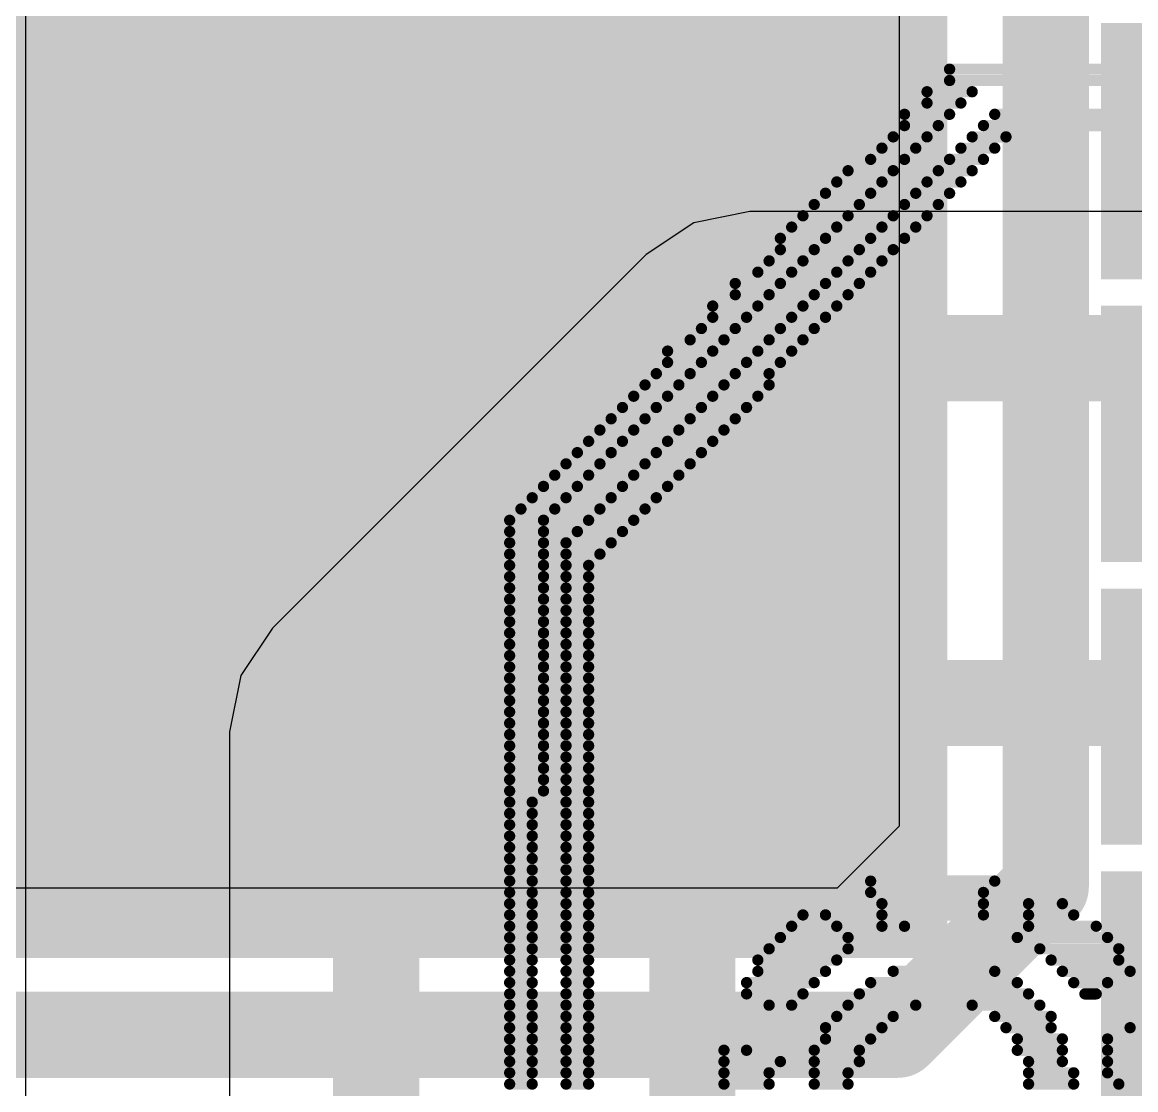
# Model space of a CAD drawing. Header units: inches. Extents: x -8 to 384, y -12 to 64.
# Drawn here: x 10.423 to 12.392, y 4.142 to 6.03 of the extents above; entities that cross this region are included whole.
import ezdxf

# ---------------------------------------------------------------- set-up
doc = ezdxf.new("R2010")
doc.units = ezdxf.units.IN
for name, color, linetype in [('Board_outline', 216, 'Continuous'), ('Bottom Layer', 5, 'Continuous'), ('Bottom Overlay', 54, 'Continuous'), ('Top Layer', 1, 'Continuous'), ('Top Paste', 8, 'Continuous'), ('Top Solder', 216, 'Continuous')]:
    doc.layers.add(name, color=color, linetype=linetype)

# ---------------------------------------------------------------- blocks, each defined once
blk = doc.blocks.new('QFN64_45')
at = {"layer": 'Top Layer'}
blk.add_hatch(color=1, dxfattribs=at).paths.add_polyline_path([(3.575, -3.575), (-3.575, -3.575), (-3.575, 3.575), (3.575, 3.575)])
at = {"layer": 'Top Paste'}
blk.add_hatch(color=8, dxfattribs=at).paths.add_polyline_path([(3.575, -3.575), (-3.575, -3.575), (-3.575, 3.575), (3.575, 3.575)])
at = {"layer": 'Top Solder'}
for points in [[(3.6766, -3.6766), (-3.6766, -3.6766), (-3.6766, 3.6766), (3.6766, 3.6766)], [(3.9484, -2.0234), (4.8516, -2.0234), (4.8516, -2.4766), (3.9484, -2.4766)], [(3.9484, -2.5234), (4.8516, -2.5234), (4.8516, -2.9766), (3.9484, -2.9766)], [(3.9484, -3.0234), (4.8516, -3.0234), (4.8516, -3.4766), (3.9484, -3.4766)], [(3.9484, -3.5234), (4.8516, -3.5234), (4.8516, -3.9766), (3.9484, -3.9766)]]:
    blk.add_hatch(color=216, dxfattribs=at).paths.add_polyline_path(points)

msp = doc.modelspace()

# ---------------------------------------------------------------- linework, layer by layer
at = {"layer": 'Board_outline', "const_width": 0.254}
msp.add_lwpolyline([(37.5368, 13.3604, 1), (-7.4632, 13.3604, 1)], format="xyb", close=True, dxfattribs=at)
at = {"layer": 'Bottom Layer'}
for p, q in [((10.4299, 4.0215), (10.4299, 11.7015)), ((11.7096, 5.6948), (11.6105, 5.6751)), ((13.6111, 5.6948), (11.7096, 5.6948)), ((11.6105, 5.6751), (11.5265, 5.619)), ((11.5265, 5.619), (10.8659, 4.9583)), ((10.8659, 4.9583), (10.8097, 4.8743)), ((10.8097, 4.8743), (10.79, 4.7752)), ((10.79, 4.7752), (10.79, 1.0217))]:
    msp.add_line(p, q, dxfattribs=at)
at = {"layer": 'Bottom Layer', "const_width": 0.1524}
for points in [[(11.049, 4.7752), (11.7096, 5.4358)], [(11.7096, 5.4358), (14.021, 5.4358)], [(11.6078, 4.5974), (11.8364, 4.826)], [(11.8364, 4.826), (13.5382, 4.826)], [(11.049, 0.9144), (11.049, 4.7752)], [(11.6078, 0.9144), (11.6078, 4.5974)]]:
    msp.add_lwpolyline(points, dxfattribs=at)
at = {"layer": 'Bottom Layer', "const_width": 0.0762}
for points in [[(11.6715, 5.4358, 1), (11.7477, 5.4358, 1)], [(11.6715, 5.4358, 1), (11.7477, 5.4358, 1)], [(11.7983, 4.826, 1), (11.8745, 4.826, 1)], [(11.7983, 4.826, 1), (11.8745, 4.826, 1)], [(11.0109, 4.7752, 1), (11.0871, 4.7752, 1)], [(11.0109, 4.7752, 1), (11.0871, 4.7752, 1)], [(11.5697, 4.5974, 1), (11.6459, 4.5974, 1)], [(11.5697, 4.5974, 1), (11.6459, 4.5974, 1)]]:
    msp.add_lwpolyline(points, format="xyb", close=True, dxfattribs=at)
at = {"layer": 'Bottom Overlay', "const_width": 0.0199}
for points in [[(12.0626, 5.9467), (12.9998, 5.9467)], [(12.0626, 5.9267), (13.0198, 5.9267)], [(12.0227, 5.9068), (12.1025, 5.9068)], [(12.0227, 5.8869), (12.0826, 5.8869)], [(11.9829, 5.8669), (12.0626, 5.8669)], [(12.1424, 5.8669), (12.94, 5.8669)], [(11.9829, 5.847), (12.0427, 5.847)], [(12.1224, 5.847), (12.9599, 5.847)], [(11.9629, 5.827), (12.0227, 5.827)], [(12.1025, 5.827), (12.1623, 5.827)], [(11.943, 5.8071), (12.0028, 5.8071)], [(12.0826, 5.8071), (12.1424, 5.8071)], [(11.923, 5.7872), (11.9829, 5.7872)], [(12.0626, 5.7872), (12.1224, 5.7872)], [(11.8832, 5.7672), (11.9629, 5.7672)], [(12.0427, 5.7672), (12.1025, 5.7672)], [(11.8632, 5.7473), (11.943, 5.7473)], [(12.0227, 5.7473), (12.0826, 5.7473)], [(11.8433, 5.7273), (11.923, 5.7273)], [(12.0028, 5.7273), (12.0626, 5.7273)], [(11.8233, 5.7074), (11.9031, 5.7074)], [(11.9829, 5.7074), (12.0427, 5.7074)], [(11.8034, 5.6875), (11.8832, 5.6875)], [(11.9629, 5.6875), (12.0227, 5.6875)], [(11.7835, 5.6675), (11.8632, 5.6675)], [(11.943, 5.6675), (12.0028, 5.6675)], [(11.7635, 5.6476), (11.8433, 5.6476)], [(11.923, 5.6476), (11.9829, 5.6476)], [(11.7635, 5.6276), (11.8233, 5.6276)], [(11.9031, 5.6276), (11.9629, 5.6276)], [(11.7436, 5.6077), (11.8034, 5.6077)], [(11.8832, 5.6077), (11.943, 5.6077)], [(11.7236, 5.5878), (11.7835, 5.5878)], [(11.8632, 5.5878), (11.923, 5.5878)], [(11.6838, 5.5678), (11.7635, 5.5678)], [(11.8433, 5.5678), (11.9031, 5.5678)], [(11.6838, 5.5479), (11.7436, 5.5479)], [(11.8233, 5.5479), (11.8832, 5.5479)], [(11.6439, 5.5279), (11.7236, 5.5279)], [(11.8034, 5.5279), (11.8632, 5.5279)], [(11.6439, 5.508), (11.7037, 5.508)], [(11.7835, 5.508), (11.8433, 5.508)], [(11.6239, 5.4881), (11.6838, 5.4881)], [(11.7635, 5.4881), (11.8233, 5.4881)], [(11.604, 5.4681), (11.6638, 5.4681)], [(11.7436, 5.4681), (11.8034, 5.4681)], [(11.5641, 5.4482), (11.6439, 5.4482)], [(11.7236, 5.4482), (11.7835, 5.4482)], [(11.5641, 5.4282), (11.6239, 5.4282)], [(11.7037, 5.4282), (11.7635, 5.4282)], [(11.5442, 5.4083), (11.604, 5.4083)], [(11.6838, 5.4083), (11.7436, 5.4083)], [(11.5242, 5.3884), (11.5841, 5.3884)], [(11.6638, 5.3884), (11.7436, 5.3884)], [(11.5043, 5.3684), (11.5641, 5.3684)], [(11.6439, 5.3684), (11.7236, 5.3684)], [(11.4844, 5.3485), (11.5442, 5.3485)], [(11.6239, 5.3485), (11.7037, 5.3485)], [(11.4644, 5.3285), (11.5242, 5.3285)], [(11.604, 5.3285), (11.6838, 5.3285)], [(11.4445, 5.3086), (11.5043, 5.3086)], [(11.5841, 5.3086), (11.6638, 5.3086)], [(11.4245, 5.2887), (11.4844, 5.2887)], [(11.5641, 5.2887), (11.6439, 5.2887)], [(11.4046, 5.2687), (11.4644, 5.2687)], [(11.5442, 5.2687), (11.6239, 5.2687)], [(11.3847, 5.2488), (11.4445, 5.2488)], [(11.5242, 5.2488), (11.604, 5.2488)], [(11.3647, 5.2288), (11.4245, 5.2288)], [(11.5043, 5.2288), (11.5841, 5.2288)], [(11.3448, 5.2089), (11.4046, 5.2089)], [(11.4844, 5.2089), (11.5641, 5.2089)], [(11.3248, 5.1889), (11.3847, 5.1889)], [(11.4644, 5.1889), (11.5442, 5.1889)], [(11.3049, 5.169), (11.3647, 5.169)], [(11.4445, 5.169), (11.5242, 5.169)], [(11.285, 5.1491), (11.3448, 5.1491)], [(11.4245, 5.1491), (11.5043, 5.1491)], [(11.285, 5.1291), (11.3448, 5.1291)], [(11.4046, 5.1291), (11.4844, 5.1291)], [(11.285, 5.1092), (11.3448, 5.1092)], [(11.3847, 5.1092), (11.4644, 5.1092)], [(11.285, 5.0892), (11.3448, 5.0892)], [(11.3847, 5.0892), (11.4445, 5.0892)], [(11.285, 5.0693), (11.3448, 5.0693)], [(11.3847, 5.0693), (11.4245, 5.0693)], [(11.285, 5.0494), (11.3448, 5.0494)], [(11.3847, 5.0494), (11.4245, 5.0494)], [(11.285, 5.0294), (11.3448, 5.0294)], [(11.3847, 5.0294), (11.4245, 5.0294)], [(11.285, 5.0095), (11.3448, 5.0095)], [(11.3847, 5.0095), (11.4245, 5.0095)], [(11.285, 4.9895), (11.3448, 4.9895)], [(11.3847, 4.9895), (11.4245, 4.9895)], [(11.285, 4.9696), (11.3448, 4.9696)], [(11.3847, 4.9696), (11.4245, 4.9696)], [(11.285, 4.9497), (11.3448, 4.9497)], [(11.3847, 4.9497), (11.4245, 4.9497)], [(11.285, 4.9297), (11.3448, 4.9297)], [(11.3847, 4.9297), (11.4245, 4.9297)], [(11.285, 4.9098), (11.3448, 4.9098)], [(11.3847, 4.9098), (11.4245, 4.9098)], [(11.285, 4.8898), (11.3448, 4.8898)], [(11.3847, 4.8898), (11.4245, 4.8898)], [(11.285, 4.8699), (11.3448, 4.8699)], [(11.3847, 4.8699), (11.4245, 4.8699)], [(11.285, 4.85), (11.3448, 4.85)], [(11.3847, 4.85), (11.4245, 4.85)], [(11.285, 4.83), (11.3448, 4.83)], [(11.3847, 4.83), (11.4245, 4.83)], [(11.285, 4.8101), (11.3448, 4.8101)], [(11.3847, 4.8101), (11.4245, 4.8101)], [(11.285, 4.7901), (11.3448, 4.7901)], [(11.3847, 4.7901), (11.4245, 4.7901)], [(11.285, 4.7702), (11.3448, 4.7702)], [(11.3847, 4.7702), (11.4245, 4.7702)], [(11.285, 4.7503), (11.3448, 4.7503)], [(11.3847, 4.7503), (11.4245, 4.7503)], [(11.285, 4.7303), (11.3448, 4.7303)], [(11.3847, 4.7303), (11.4245, 4.7303)], [(11.285, 4.7104), (11.3448, 4.7104)], [(11.3847, 4.7104), (11.4245, 4.7104)], [(11.285, 4.6904), (11.3448, 4.6904)], [(11.3847, 4.6904), (11.4245, 4.6904)], [(11.285, 4.6705), (11.3448, 4.6705)], [(11.3847, 4.6705), (11.4245, 4.6705)], [(11.285, 4.6506), (11.3248, 4.6506)], [(11.3847, 4.6506), (11.4245, 4.6506)], [(11.285, 4.6306), (11.3248, 4.6306)], [(11.3847, 4.6306), (11.4245, 4.6306)], [(11.285, 4.6107), (11.3248, 4.6107)], [(11.3847, 4.6107), (11.4245, 4.6107)], [(11.285, 4.5907), (11.3248, 4.5907)], [(11.3847, 4.5907), (11.4245, 4.5907)], [(11.285, 4.5708), (11.3248, 4.5708)], [(11.3847, 4.5708), (11.4245, 4.5708)], [(11.285, 4.5509), (11.3248, 4.5509)], [(11.3847, 4.5509), (11.4245, 4.5509)], [(11.285, 4.5309), (11.3248, 4.5309)], [(11.3847, 4.5309), (11.4245, 4.5309)], [(11.285, 4.511), (11.3248, 4.511)], [(11.3847, 4.511), (11.4245, 4.511)], [(11.923, 4.511), (12.1424, 4.511)], [(11.285, 4.491), (11.3248, 4.491)], [(11.3847, 4.491), (11.4245, 4.491)], [(11.923, 4.491), (12.1224, 4.491)], [(11.285, 4.4711), (11.3248, 4.4711)], [(11.3847, 4.4711), (11.4245, 4.4711)], [(11.943, 4.4711), (12.1224, 4.4711)], [(12.2022, 4.4711), (12.262, 4.4711)], [(11.285, 4.4512), (11.3248, 4.4512)], [(11.3847, 4.4512), (11.4245, 4.4512)], [(11.8034, 4.4512), (11.8433, 4.4512)], [(11.943, 4.4512), (12.1224, 4.4512)], [(12.2022, 4.4512), (12.282, 4.4512)], [(11.285, 4.4312), (11.3248, 4.4312)], [(11.3847, 4.4312), (11.4245, 4.4312)], [(11.7835, 4.4312), (11.8632, 4.4312)], [(11.943, 4.4312), (11.9829, 4.4312)], [(12.2022, 4.4312), (12.3218, 4.4312)], [(11.285, 4.4113), (11.3248, 4.4113)], [(11.3847, 4.4113), (11.4245, 4.4113)], [(11.7635, 4.4113), (11.8832, 4.4113)], [(12.1823, 4.4113), (12.3418, 4.4113)], [(11.285, 4.3913), (11.3248, 4.3913)], [(11.3847, 4.3913), (11.4245, 4.3913)], [(11.7436, 4.3913), (11.8832, 4.3913)], [(12.2221, 4.3913), (12.3617, 4.3913)], [(11.285, 4.3714), (11.3248, 4.3714)], [(11.3847, 4.3714), (11.4245, 4.3714)], [(11.7236, 4.3714), (11.8632, 4.3714)], [(12.2421, 4.3714), (12.3617, 4.3714)], [(11.285, 4.3515), (11.3248, 4.3515)], [(11.3847, 4.3515), (11.4245, 4.3515)], [(11.7236, 4.3515), (11.8433, 4.3515)], [(11.9629, 4.3515), (12.1424, 4.3515)], [(12.262, 4.3515), (12.3817, 4.3515)], [(11.285, 4.3315), (11.3248, 4.3315)], [(11.3847, 4.3315), (11.4245, 4.3315)], [(11.7037, 4.3315), (11.8233, 4.3315)], [(11.923, 4.3315), (12.1823, 4.3315)], [(12.282, 4.3315), (12.3418, 4.3315)], [(11.285, 4.3116), (11.3248, 4.3116)], [(11.3847, 4.3116), (11.4245, 4.3116)], [(11.7037, 4.3116), (11.8034, 4.3116)], [(11.9031, 4.3116), (12.2022, 4.3116)], [(12.3019, 4.3116), (12.3218, 4.3116)], [(11.285, 4.2916), (11.3248, 4.2916)], [(11.3847, 4.2916), (11.4245, 4.2916)], [(11.7436, 4.2916), (11.7835, 4.2916)], [(11.8832, 4.2916), (12.0028, 4.2916)], [(12.1025, 4.2916), (12.2221, 4.2916)], [(11.285, 4.2717), (11.3248, 4.2717)], [(11.3847, 4.2717), (11.4245, 4.2717)], [(11.8632, 4.2717), (11.9629, 4.2717)], [(12.1424, 4.2717), (12.2421, 4.2717)], [(11.285, 4.2518), (11.3248, 4.2518)], [(11.3847, 4.2518), (11.4245, 4.2518)], [(11.8433, 4.2518), (11.943, 4.2518)], [(12.1623, 4.2518), (12.2421, 4.2518)], [(12.3817, 4.2518), (12.4215, 4.2518)], [(11.285, 4.2318), (11.3248, 4.2318)], [(11.3847, 4.2318), (11.4245, 4.2318)], [(11.8433, 4.2318), (11.923, 4.2318)], [(12.1823, 4.2318), (12.262, 4.2318)], [(12.3418, 4.2318), (13.6977, 4.2318)], [(11.285, 4.2119), (11.3248, 4.2119)], [(11.3847, 4.2119), (11.4245, 4.2119)], [(11.6638, 4.2119), (11.7037, 4.2119)], [(11.8233, 4.2119), (11.9031, 4.2119)], [(12.1823, 4.2119), (12.262, 4.2119)], [(12.3418, 4.2119), (13.6977, 4.2119)], [(11.285, 4.1919), (11.3248, 4.1919)], [(11.3847, 4.1919), (11.4245, 4.1919)], [(11.6638, 4.1919), (11.7635, 4.1919)], [(11.8233, 4.1919), (11.9031, 4.1919)], [(12.2022, 4.1919), (12.262, 4.1919)], [(12.3418, 4.1919), (13.6778, 4.1919)], [(11.285, 4.172), (11.3248, 4.172)], [(11.3847, 4.172), (11.4245, 4.172)], [(11.6638, 4.172), (11.7436, 4.172)], [(11.8233, 4.172), (11.8832, 4.172)], [(12.2022, 4.172), (12.282, 4.172)], [(12.3418, 4.172), (12.4415, 4.172)], [(11.285, 4.1521), (11.3248, 4.1521)], [(11.3847, 4.1521), (11.4245, 4.1521)], [(11.6638, 4.1521), (11.7436, 4.1521)], [(11.8233, 4.1521), (11.8832, 4.1521)], [(12.2022, 4.1521), (12.282, 4.1521)], [(12.3617, 4.1521), (12.4415, 4.1521)]]:
    msp.add_lwpolyline(points, dxfattribs=at)
at = {"layer": 'Bottom Overlay', "const_width": 0.00997}
for points in [[(12.0576, 5.9467, 1), (12.0676, 5.9467, 1)], [(12.0576, 5.9267, 1), (12.0676, 5.9267, 1)], [(12.0178, 5.9068, 1), (12.0277, 5.9068, 1)], [(12.0975, 5.9068, 1), (12.1075, 5.9068, 1)], [(12.0178, 5.8869, 1), (12.0277, 5.8869, 1)], [(12.0776, 5.8869, 1), (12.0876, 5.8869, 1)], [(11.9779, 5.8669, 1), (11.9879, 5.8669, 1)], [(12.0576, 5.8669, 1), (12.0676, 5.8669, 1)], [(12.1374, 5.8669, 1), (12.1474, 5.8669, 1)], [(11.9779, 5.847, 1), (11.9879, 5.847, 1)], [(12.0377, 5.847, 1), (12.0477, 5.847, 1)], [(12.1175, 5.847, 1), (12.1274, 5.847, 1)], [(11.9579, 5.827, 1), (11.9679, 5.827, 1)], [(12.0178, 5.827, 1), (12.0277, 5.827, 1)], [(12.0975, 5.827, 1), (12.1075, 5.827, 1)], [(12.1573, 5.827, 1), (12.1673, 5.827, 1)], [(11.938, 5.8071, 1), (11.948, 5.8071, 1)], [(11.9978, 5.8071, 1), (12.0078, 5.8071, 1)], [(12.0776, 5.8071, 1), (12.0876, 5.8071, 1)], [(12.1374, 5.8071, 1), (12.1474, 5.8071, 1)], [(11.9181, 5.7872, 1), (11.928, 5.7872, 1)], [(11.9779, 5.7872, 1), (11.9879, 5.7872, 1)], [(12.0576, 5.7872, 1), (12.0676, 5.7872, 1)], [(12.1175, 5.7872, 1), (12.1274, 5.7872, 1)], [(11.8782, 5.7672, 1), (11.8881, 5.7672, 1)], [(11.9579, 5.7672, 1), (11.9679, 5.7672, 1)], [(12.0377, 5.7672, 1), (12.0477, 5.7672, 1)], [(12.0975, 5.7672, 1), (12.1075, 5.7672, 1)], [(11.8582, 5.7473, 1), (11.8682, 5.7473, 1)], [(11.938, 5.7473, 1), (11.948, 5.7473, 1)], [(12.0178, 5.7473, 1), (12.0277, 5.7473, 1)], [(12.0776, 5.7473, 1), (12.0876, 5.7473, 1)], [(11.8383, 5.7273, 1), (11.8483, 5.7273, 1)], [(11.9181, 5.7273, 1), (11.928, 5.7273, 1)], [(11.9978, 5.7273, 1), (12.0078, 5.7273, 1)], [(12.0576, 5.7273, 1), (12.0676, 5.7273, 1)], [(11.8184, 5.7074, 1), (11.8283, 5.7074, 1)], [(11.8981, 5.7074, 1), (11.9081, 5.7074, 1)], [(11.9779, 5.7074, 1), (11.9879, 5.7074, 1)], [(12.0377, 5.7074, 1), (12.0477, 5.7074, 1)], [(11.7984, 5.6875, 1), (11.8084, 5.6875, 1)], [(11.8782, 5.6875, 1), (11.8881, 5.6875, 1)], [(11.9579, 5.6875, 1), (11.9679, 5.6875, 1)], [(12.0178, 5.6875, 1), (12.0277, 5.6875, 1)], [(11.7785, 5.6675, 1), (11.7884, 5.6675, 1)], [(11.8582, 5.6675, 1), (11.8682, 5.6675, 1)], [(11.938, 5.6675, 1), (11.948, 5.6675, 1)], [(11.9978, 5.6675, 1), (12.0078, 5.6675, 1)], [(11.7585, 5.6476, 1), (11.7685, 5.6476, 1)], [(11.8383, 5.6476, 1), (11.8483, 5.6476, 1)], [(11.9181, 5.6476, 1), (11.928, 5.6476, 1)], [(11.9779, 5.6476, 1), (11.9879, 5.6476, 1)], [(11.7585, 5.6276, 1), (11.7685, 5.6276, 1)], [(11.8184, 5.6276, 1), (11.8283, 5.6276, 1)], [(11.8981, 5.6276, 1), (11.9081, 5.6276, 1)], [(11.9579, 5.6276, 1), (11.9679, 5.6276, 1)], [(11.7386, 5.6077, 1), (11.7486, 5.6077, 1)], [(11.7984, 5.6077, 1), (11.8084, 5.6077, 1)], [(11.8782, 5.6077, 1), (11.8881, 5.6077, 1)], [(11.938, 5.6077, 1), (11.948, 5.6077, 1)], [(11.7187, 5.5878, 1), (11.7286, 5.5878, 1)], [(11.7785, 5.5878, 1), (11.7884, 5.5878, 1)], [(11.8582, 5.5878, 1), (11.8682, 5.5878, 1)], [(11.9181, 5.5878, 1), (11.928, 5.5878, 1)], [(11.6788, 5.5678, 1), (11.6887, 5.5678, 1)], [(11.7585, 5.5678, 1), (11.7685, 5.5678, 1)], [(11.8383, 5.5678, 1), (11.8483, 5.5678, 1)], [(11.8981, 5.5678, 1), (11.9081, 5.5678, 1)], [(11.6788, 5.5479, 1), (11.6887, 5.5479, 1)], [(11.7386, 5.5479, 1), (11.7486, 5.5479, 1)], [(11.8184, 5.5479, 1), (11.8283, 5.5479, 1)], [(11.8782, 5.5479, 1), (11.8881, 5.5479, 1)], [(11.6389, 5.5279, 1), (11.6489, 5.5279, 1)], [(11.7187, 5.5279, 1), (11.7286, 5.5279, 1)], [(11.7984, 5.5279, 1), (11.8084, 5.5279, 1)], [(11.8582, 5.5279, 1), (11.8682, 5.5279, 1)], [(11.6389, 5.508, 1), (11.6489, 5.508, 1)], [(11.6987, 5.508, 1), (11.7087, 5.508, 1)], [(11.7785, 5.508, 1), (11.7884, 5.508, 1)], [(11.8383, 5.508, 1), (11.8483, 5.508, 1)], [(11.619, 5.4881, 1), (11.6289, 5.4881, 1)], [(11.6788, 5.4881, 1), (11.6887, 5.4881, 1)], [(11.7585, 5.4881, 1), (11.7685, 5.4881, 1)], [(11.8184, 5.4881, 1), (11.8283, 5.4881, 1)], [(11.599, 5.4681, 1), (11.609, 5.4681, 1)], [(11.6588, 5.4681, 1), (11.6688, 5.4681, 1)], [(11.7386, 5.4681, 1), (11.7486, 5.4681, 1)], [(11.7984, 5.4681, 1), (11.8084, 5.4681, 1)], [(11.5591, 5.4482, 1), (11.5691, 5.4482, 1)], [(11.6389, 5.4482, 1), (11.6489, 5.4482, 1)], [(11.7187, 5.4482, 1), (11.7286, 5.4482, 1)], [(11.7785, 5.4482, 1), (11.7884, 5.4482, 1)], [(11.5591, 5.4282, 1), (11.5691, 5.4282, 1)], [(11.619, 5.4282, 1), (11.6289, 5.4282, 1)], [(11.6987, 5.4282, 1), (11.7087, 5.4282, 1)], [(11.7585, 5.4282, 1), (11.7685, 5.4282, 1)], [(11.5392, 5.4083, 1), (11.5492, 5.4083, 1)], [(11.599, 5.4083, 1), (11.609, 5.4083, 1)], [(11.6788, 5.4083, 1), (11.6887, 5.4083, 1)], [(11.7386, 5.4083, 1), (11.7486, 5.4083, 1)], [(11.5193, 5.3884, 1), (11.5292, 5.3884, 1)], [(11.5791, 5.3884, 1), (11.589, 5.3884, 1)], [(11.6588, 5.3884, 1), (11.6688, 5.3884, 1)], [(11.7386, 5.3884, 1), (11.7486, 5.3884, 1)], [(11.4993, 5.3684, 1), (11.5093, 5.3684, 1)], [(11.5591, 5.3684, 1), (11.5691, 5.3684, 1)], [(11.6389, 5.3684, 1), (11.6489, 5.3684, 1)], [(11.7187, 5.3684, 1), (11.7286, 5.3684, 1)], [(11.4794, 5.3485, 1), (11.4893, 5.3485, 1)], [(11.5392, 5.3485, 1), (11.5492, 5.3485, 1)], [(11.619, 5.3485, 1), (11.6289, 5.3485, 1)], [(11.6987, 5.3485, 1), (11.7087, 5.3485, 1)], [(11.4594, 5.3285, 1), (11.4694, 5.3285, 1)], [(11.5193, 5.3285, 1), (11.5292, 5.3285, 1)], [(11.599, 5.3285, 1), (11.609, 5.3285, 1)], [(11.6788, 5.3285, 1), (11.6887, 5.3285, 1)], [(11.4395, 5.3086, 1), (11.4495, 5.3086, 1)], [(11.4993, 5.3086, 1), (11.5093, 5.3086, 1)], [(11.5791, 5.3086, 1), (11.589, 5.3086, 1)], [(11.6588, 5.3086, 1), (11.6688, 5.3086, 1)], [(11.4196, 5.2887, 1), (11.4295, 5.2887, 1)], [(11.4794, 5.2887, 1), (11.4893, 5.2887, 1)], [(11.5591, 5.2887, 1), (11.5691, 5.2887, 1)], [(11.6389, 5.2887, 1), (11.6489, 5.2887, 1)], [(11.3996, 5.2687, 1), (11.4096, 5.2687, 1)], [(11.4594, 5.2687, 1), (11.4694, 5.2687, 1)], [(11.5392, 5.2687, 1), (11.5492, 5.2687, 1)], [(11.619, 5.2687, 1), (11.6289, 5.2687, 1)], [(11.3797, 5.2488, 1), (11.3896, 5.2488, 1)], [(11.4395, 5.2488, 1), (11.4495, 5.2488, 1)], [(11.5193, 5.2488, 1), (11.5292, 5.2488, 1)], [(11.599, 5.2488, 1), (11.609, 5.2488, 1)], [(11.3597, 5.2288, 1), (11.3697, 5.2288, 1)], [(11.4196, 5.2288, 1), (11.4295, 5.2288, 1)], [(11.4993, 5.2288, 1), (11.5093, 5.2288, 1)], [(11.5791, 5.2288, 1), (11.589, 5.2288, 1)], [(11.3398, 5.2089, 1), (11.3498, 5.2089, 1)], [(11.3996, 5.2089, 1), (11.4096, 5.2089, 1)], [(11.4794, 5.2089, 1), (11.4893, 5.2089, 1)], [(11.5591, 5.2089, 1), (11.5691, 5.2089, 1)], [(11.3199, 5.1889, 1), (11.3298, 5.1889, 1)], [(11.3797, 5.1889, 1), (11.3896, 5.1889, 1)], [(11.4594, 5.1889, 1), (11.4694, 5.1889, 1)], [(11.5392, 5.1889, 1), (11.5492, 5.1889, 1)], [(11.2999, 5.169, 1), (11.3099, 5.169, 1)], [(11.3597, 5.169, 1), (11.3697, 5.169, 1)], [(11.4395, 5.169, 1), (11.4495, 5.169, 1)], [(11.5193, 5.169, 1), (11.5292, 5.169, 1)], [(11.28, 5.1491, 1), (11.2899, 5.1491, 1)], [(11.3398, 5.1491, 1), (11.3498, 5.1491, 1)], [(11.4196, 5.1491, 1), (11.4295, 5.1491, 1)], [(11.4993, 5.1491, 1), (11.5093, 5.1491, 1)], [(11.28, 5.1291, 1), (11.2899, 5.1291, 1)], [(11.3398, 5.1291, 1), (11.3498, 5.1291, 1)], [(11.3996, 5.1291, 1), (11.4096, 5.1291, 1)], [(11.4794, 5.1291, 1), (11.4893, 5.1291, 1)], [(11.28, 5.1092, 1), (11.2899, 5.1092, 1)], [(11.3398, 5.1092, 1), (11.3498, 5.1092, 1)], [(11.3797, 5.1092, 1), (11.3896, 5.1092, 1)], [(11.4594, 5.1092, 1), (11.4694, 5.1092, 1)], [(11.28, 5.0892, 1), (11.2899, 5.0892, 1)], [(11.3398, 5.0892, 1), (11.3498, 5.0892, 1)], [(11.3797, 5.0892, 1), (11.3896, 5.0892, 1)], [(11.4395, 5.0892, 1), (11.4495, 5.0892, 1)], [(11.28, 5.0693, 1), (11.2899, 5.0693, 1)], [(11.3398, 5.0693, 1), (11.3498, 5.0693, 1)], [(11.3797, 5.0693, 1), (11.3896, 5.0693, 1)], [(11.4196, 5.0693, 1), (11.4295, 5.0693, 1)], [(11.28, 5.0494, 1), (11.2899, 5.0494, 1)], [(11.3398, 5.0494, 1), (11.3498, 5.0494, 1)], [(11.3797, 5.0494, 1), (11.3896, 5.0494, 1)], [(11.4196, 5.0494, 1), (11.4295, 5.0494, 1)], [(11.28, 5.0294, 1), (11.2899, 5.0294, 1)], [(11.3398, 5.0294, 1), (11.3498, 5.0294, 1)], [(11.3797, 5.0294, 1), (11.3896, 5.0294, 1)], [(11.4196, 5.0294, 1), (11.4295, 5.0294, 1)], [(11.28, 5.0095, 1), (11.2899, 5.0095, 1)], [(11.3398, 5.0095, 1), (11.3498, 5.0095, 1)], [(11.3797, 5.0095, 1), (11.3896, 5.0095, 1)], [(11.4196, 5.0095, 1), (11.4295, 5.0095, 1)], [(11.28, 4.9895, 1), (11.2899, 4.9895, 1)], [(11.3398, 4.9895, 1), (11.3498, 4.9895, 1)], [(11.3797, 4.9895, 1), (11.3896, 4.9895, 1)], [(11.4196, 4.9895, 1), (11.4295, 4.9895, 1)], [(11.28, 4.9696, 1), (11.2899, 4.9696, 1)], [(11.3398, 4.9696, 1), (11.3498, 4.9696, 1)], [(11.3797, 4.9696, 1), (11.3896, 4.9696, 1)], [(11.4196, 4.9696, 1), (11.4295, 4.9696, 1)], [(11.28, 4.9497, 1), (11.2899, 4.9497, 1)], [(11.3398, 4.9497, 1), (11.3498, 4.9497, 1)], [(11.3797, 4.9497, 1), (11.3896, 4.9497, 1)], [(11.4196, 4.9497, 1), (11.4295, 4.9497, 1)], [(11.28, 4.9297, 1), (11.2899, 4.9297, 1)], [(11.3398, 4.9297, 1), (11.3498, 4.9297, 1)], [(11.3797, 4.9297, 1), (11.3896, 4.9297, 1)], [(11.4196, 4.9297, 1), (11.4295, 4.9297, 1)], [(11.28, 4.9098, 1), (11.2899, 4.9098, 1)], [(11.3398, 4.9098, 1), (11.3498, 4.9098, 1)], [(11.3797, 4.9098, 1), (11.3896, 4.9098, 1)], [(11.4196, 4.9098, 1), (11.4295, 4.9098, 1)], [(11.28, 4.8898, 1), (11.2899, 4.8898, 1)], [(11.3398, 4.8898, 1), (11.3498, 4.8898, 1)], [(11.3797, 4.8898, 1), (11.3896, 4.8898, 1)], [(11.4196, 4.8898, 1), (11.4295, 4.8898, 1)], [(11.28, 4.8699, 1), (11.2899, 4.8699, 1)], [(11.3398, 4.8699, 1), (11.3498, 4.8699, 1)], [(11.3797, 4.8699, 1), (11.3896, 4.8699, 1)], [(11.4196, 4.8699, 1), (11.4295, 4.8699, 1)], [(11.28, 4.85, 1), (11.2899, 4.85, 1)], [(11.3398, 4.85, 1), (11.3498, 4.85, 1)], [(11.3797, 4.85, 1), (11.3896, 4.85, 1)], [(11.4196, 4.85, 1), (11.4295, 4.85, 1)], [(11.28, 4.83, 1), (11.2899, 4.83, 1)], [(11.3398, 4.83, 1), (11.3498, 4.83, 1)], [(11.3797, 4.83, 1), (11.3896, 4.83, 1)], [(11.4196, 4.83, 1), (11.4295, 4.83, 1)], [(11.28, 4.8101, 1), (11.2899, 4.8101, 1)], [(11.3398, 4.8101, 1), (11.3498, 4.8101, 1)], [(11.3797, 4.8101, 1), (11.3896, 4.8101, 1)], [(11.4196, 4.8101, 1), (11.4295, 4.8101, 1)], [(11.28, 4.7901, 1), (11.2899, 4.7901, 1)], [(11.3398, 4.7901, 1), (11.3498, 4.7901, 1)], [(11.3797, 4.7901, 1), (11.3896, 4.7901, 1)], [(11.4196, 4.7901, 1), (11.4295, 4.7901, 1)], [(11.28, 4.7702, 1), (11.2899, 4.7702, 1)], [(11.3398, 4.7702, 1), (11.3498, 4.7702, 1)], [(11.3797, 4.7702, 1), (11.3896, 4.7702, 1)], [(11.4196, 4.7702, 1), (11.4295, 4.7702, 1)], [(11.28, 4.7503, 1), (11.2899, 4.7503, 1)], [(11.3398, 4.7503, 1), (11.3498, 4.7503, 1)], [(11.3797, 4.7503, 1), (11.3896, 4.7503, 1)], [(11.4196, 4.7503, 1), (11.4295, 4.7503, 1)], [(11.28, 4.7303, 1), (11.2899, 4.7303, 1)], [(11.3398, 4.7303, 1), (11.3498, 4.7303, 1)], [(11.3797, 4.7303, 1), (11.3896, 4.7303, 1)], [(11.4196, 4.7303, 1), (11.4295, 4.7303, 1)], [(11.28, 4.7104, 1), (11.2899, 4.7104, 1)], [(11.3398, 4.7104, 1), (11.3498, 4.7104, 1)], [(11.3797, 4.7104, 1), (11.3896, 4.7104, 1)], [(11.4196, 4.7104, 1), (11.4295, 4.7104, 1)], [(11.28, 4.6904, 1), (11.2899, 4.6904, 1)], [(11.3398, 4.6904, 1), (11.3498, 4.6904, 1)], [(11.3797, 4.6904, 1), (11.3896, 4.6904, 1)], [(11.4196, 4.6904, 1), (11.4295, 4.6904, 1)], [(11.28, 4.6705, 1), (11.2899, 4.6705, 1)], [(11.3398, 4.6705, 1), (11.3498, 4.6705, 1)], [(11.3797, 4.6705, 1), (11.3896, 4.6705, 1)], [(11.4196, 4.6705, 1), (11.4295, 4.6705, 1)], [(11.28, 4.6506, 1), (11.2899, 4.6506, 1)], [(11.3199, 4.6506, 1), (11.3298, 4.6506, 1)], [(11.3797, 4.6506, 1), (11.3896, 4.6506, 1)], [(11.4196, 4.6506, 1), (11.4295, 4.6506, 1)], [(11.28, 4.6306, 1), (11.2899, 4.6306, 1)], [(11.3199, 4.6306, 1), (11.3298, 4.6306, 1)], [(11.3797, 4.6306, 1), (11.3896, 4.6306, 1)], [(11.4196, 4.6306, 1), (11.4295, 4.6306, 1)], [(11.28, 4.6107, 1), (11.2899, 4.6107, 1)], [(11.3199, 4.6107, 1), (11.3298, 4.6107, 1)], [(11.3797, 4.6107, 1), (11.3896, 4.6107, 1)], [(11.4196, 4.6107, 1), (11.4295, 4.6107, 1)], [(11.28, 4.5907, 1), (11.2899, 4.5907, 1)], [(11.3199, 4.5907, 1), (11.3298, 4.5907, 1)], [(11.3797, 4.5907, 1), (11.3896, 4.5907, 1)], [(11.4196, 4.5907, 1), (11.4295, 4.5907, 1)], [(11.28, 4.5708, 1), (11.2899, 4.5708, 1)], [(11.3199, 4.5708, 1), (11.3298, 4.5708, 1)], [(11.3797, 4.5708, 1), (11.3896, 4.5708, 1)], [(11.4196, 4.5708, 1), (11.4295, 4.5708, 1)], [(11.28, 4.5509, 1), (11.2899, 4.5509, 1)], [(11.3199, 4.5509, 1), (11.3298, 4.5509, 1)], [(11.3797, 4.5509, 1), (11.3896, 4.5509, 1)], [(11.4196, 4.5509, 1), (11.4295, 4.5509, 1)], [(11.28, 4.5309, 1), (11.2899, 4.5309, 1)], [(11.3199, 4.5309, 1), (11.3298, 4.5309, 1)], [(11.3797, 4.5309, 1), (11.3896, 4.5309, 1)], [(11.4196, 4.5309, 1), (11.4295, 4.5309, 1)], [(11.28, 4.511, 1), (11.2899, 4.511, 1)], [(11.3199, 4.511, 1), (11.3298, 4.511, 1)], [(11.3797, 4.511, 1), (11.3896, 4.511, 1)], [(11.4196, 4.511, 1), (11.4295, 4.511, 1)], [(11.9181, 4.511, 1), (11.928, 4.511, 1)], [(12.1374, 4.511, 1), (12.1474, 4.511, 1)], [(11.28, 4.491, 1), (11.2899, 4.491, 1)], [(11.3199, 4.491, 1), (11.3298, 4.491, 1)], [(11.3797, 4.491, 1), (11.3896, 4.491, 1)], [(11.4196, 4.491, 1), (11.4295, 4.491, 1)], [(11.9181, 4.491, 1), (11.928, 4.491, 1)], [(12.1175, 4.491, 1), (12.1274, 4.491, 1)], [(11.28, 4.4711, 1), (11.2899, 4.4711, 1)], [(11.3199, 4.4711, 1), (11.3298, 4.4711, 1)], [(11.3797, 4.4711, 1), (11.3896, 4.4711, 1)], [(11.4196, 4.4711, 1), (11.4295, 4.4711, 1)], [(11.938, 4.4711, 1), (11.948, 4.4711, 1)], [(12.1175, 4.4711, 1), (12.1274, 4.4711, 1)], [(12.1972, 4.4711, 1), (12.2072, 4.4711, 1)], [(12.257, 4.4711, 1), (12.267, 4.4711, 1)], [(11.28, 4.4512, 1), (11.2899, 4.4512, 1)], [(11.3199, 4.4512, 1), (11.3298, 4.4512, 1)], [(11.3797, 4.4512, 1), (11.3896, 4.4512, 1)], [(11.4196, 4.4512, 1), (11.4295, 4.4512, 1)], [(11.7984, 4.4512, 1), (11.8084, 4.4512, 1)], [(11.8383, 4.4512, 1), (11.8483, 4.4512, 1)], [(11.938, 4.4512, 1), (11.948, 4.4512, 1)], [(12.1175, 4.4512, 1), (12.1274, 4.4512, 1)], [(12.1972, 4.4512, 1), (12.2072, 4.4512, 1)], [(12.277, 4.4512, 1), (12.287, 4.4512, 1)], [(11.28, 4.4312, 1), (11.2899, 4.4312, 1)], [(11.3199, 4.4312, 1), (11.3298, 4.4312, 1)], [(11.3797, 4.4312, 1), (11.3896, 4.4312, 1)], [(11.4196, 4.4312, 1), (11.4295, 4.4312, 1)], [(11.7785, 4.4312, 1), (11.7884, 4.4312, 1)], [(11.8582, 4.4312, 1), (11.8682, 4.4312, 1)], [(11.938, 4.4312, 1), (11.948, 4.4312, 1)], [(11.9779, 4.4312, 1), (11.9879, 4.4312, 1)], [(12.1972, 4.4312, 1), (12.2072, 4.4312, 1)], [(12.3169, 4.4312, 1), (12.3268, 4.4312, 1)], [(11.28, 4.4113, 1), (11.2899, 4.4113, 1)], [(11.3199, 4.4113, 1), (11.3298, 4.4113, 1)], [(11.3797, 4.4113, 1), (11.3896, 4.4113, 1)], [(11.4196, 4.4113, 1), (11.4295, 4.4113, 1)], [(11.7585, 4.4113, 1), (11.7685, 4.4113, 1)], [(11.8782, 4.4113, 1), (11.8881, 4.4113, 1)], [(12.1773, 4.4113, 1), (12.1873, 4.4113, 1)], [(12.3368, 4.4113, 1), (12.3468, 4.4113, 1)], [(11.28, 4.3913, 1), (11.2899, 4.3913, 1)], [(11.3199, 4.3913, 1), (11.3298, 4.3913, 1)], [(11.3797, 4.3913, 1), (11.3896, 4.3913, 1)], [(11.4196, 4.3913, 1), (11.4295, 4.3913, 1)], [(11.7386, 4.3913, 1), (11.7486, 4.3913, 1)], [(11.8782, 4.3913, 1), (11.8881, 4.3913, 1)], [(12.2172, 4.3913, 1), (12.2271, 4.3913, 1)], [(12.3567, 4.3913, 1), (12.3667, 4.3913, 1)], [(11.28, 4.3714, 1), (11.2899, 4.3714, 1)], [(11.3199, 4.3714, 1), (11.3298, 4.3714, 1)], [(11.3797, 4.3714, 1), (11.3896, 4.3714, 1)], [(11.4196, 4.3714, 1), (11.4295, 4.3714, 1)], [(11.7187, 4.3714, 1), (11.7286, 4.3714, 1)], [(11.8582, 4.3714, 1), (11.8682, 4.3714, 1)], [(12.2371, 4.3714, 1), (12.2471, 4.3714, 1)], [(12.3567, 4.3714, 1), (12.3667, 4.3714, 1)], [(11.28, 4.3515, 1), (11.2899, 4.3515, 1)], [(11.3199, 4.3515, 1), (11.3298, 4.3515, 1)], [(11.3797, 4.3515, 1), (11.3896, 4.3515, 1)], [(11.4196, 4.3515, 1), (11.4295, 4.3515, 1)], [(11.7187, 4.3515, 1), (11.7286, 4.3515, 1)], [(11.8383, 4.3515, 1), (11.8483, 4.3515, 1)], [(11.9579, 4.3515, 1), (11.9679, 4.3515, 1)], [(12.1374, 4.3515, 1), (12.1474, 4.3515, 1)], [(12.257, 4.3515, 1), (12.267, 4.3515, 1)], [(12.3767, 4.3515, 1), (12.3867, 4.3515, 1)], [(11.28, 4.3315, 1), (11.2899, 4.3315, 1)], [(11.3199, 4.3315, 1), (11.3298, 4.3315, 1)], [(11.3797, 4.3315, 1), (11.3896, 4.3315, 1)], [(11.4196, 4.3315, 1), (11.4295, 4.3315, 1)], [(11.6987, 4.3315, 1), (11.7087, 4.3315, 1)], [(11.8184, 4.3315, 1), (11.8283, 4.3315, 1)], [(11.9181, 4.3315, 1), (11.928, 4.3315, 1)], [(12.1773, 4.3315, 1), (12.1873, 4.3315, 1)], [(12.277, 4.3315, 1), (12.287, 4.3315, 1)], [(12.3368, 4.3315, 1), (12.3468, 4.3315, 1)], [(11.28, 4.3116, 1), (11.2899, 4.3116, 1)], [(11.3199, 4.3116, 1), (11.3298, 4.3116, 1)], [(11.3797, 4.3116, 1), (11.3896, 4.3116, 1)], [(11.4196, 4.3116, 1), (11.4295, 4.3116, 1)], [(11.6987, 4.3116, 1), (11.7087, 4.3116, 1)], [(11.7984, 4.3116, 1), (11.8084, 4.3116, 1)], [(11.8981, 4.3116, 1), (11.9081, 4.3116, 1)], [(12.1972, 4.3116, 1), (12.2072, 4.3116, 1)], [(12.2969, 4.3116, 1), (12.3069, 4.3116, 1)], [(12.3169, 4.3116, 1), (12.3268, 4.3116, 1)], [(11.28, 4.2916, 1), (11.2899, 4.2916, 1)], [(11.3199, 4.2916, 1), (11.3298, 4.2916, 1)], [(11.3797, 4.2916, 1), (11.3896, 4.2916, 1)], [(11.4196, 4.2916, 1), (11.4295, 4.2916, 1)], [(11.7386, 4.2916, 1), (11.7486, 4.2916, 1)], [(11.7785, 4.2916, 1), (11.7884, 4.2916, 1)], [(11.8782, 4.2916, 1), (11.8881, 4.2916, 1)], [(11.9978, 4.2916, 1), (12.0078, 4.2916, 1)], [(12.0975, 4.2916, 1), (12.1075, 4.2916, 1)], [(12.2172, 4.2916, 1), (12.2271, 4.2916, 1)], [(11.28, 4.2717, 1), (11.2899, 4.2717, 1)], [(11.3199, 4.2717, 1), (11.3298, 4.2717, 1)], [(11.3797, 4.2717, 1), (11.3896, 4.2717, 1)], [(11.4196, 4.2717, 1), (11.4295, 4.2717, 1)], [(11.8582, 4.2717, 1), (11.8682, 4.2717, 1)], [(11.9579, 4.2717, 1), (11.9679, 4.2717, 1)], [(12.1374, 4.2717, 1), (12.1474, 4.2717, 1)], [(12.2371, 4.2717, 1), (12.2471, 4.2717, 1)], [(11.28, 4.2518, 1), (11.2899, 4.2518, 1)], [(11.3199, 4.2518, 1), (11.3298, 4.2518, 1)], [(11.3797, 4.2518, 1), (11.3896, 4.2518, 1)], [(11.4196, 4.2518, 1), (11.4295, 4.2518, 1)], [(11.8383, 4.2518, 1), (11.8483, 4.2518, 1)], [(11.938, 4.2518, 1), (11.948, 4.2518, 1)], [(12.1573, 4.2518, 1), (12.1673, 4.2518, 1)], [(12.2371, 4.2518, 1), (12.2471, 4.2518, 1)], [(12.3767, 4.2518, 1), (12.3867, 4.2518, 1)], [(11.28, 4.2318, 1), (11.2899, 4.2318, 1)], [(11.3199, 4.2318, 1), (11.3298, 4.2318, 1)], [(11.3797, 4.2318, 1), (11.3896, 4.2318, 1)], [(11.4196, 4.2318, 1), (11.4295, 4.2318, 1)], [(11.8383, 4.2318, 1), (11.8483, 4.2318, 1)], [(11.9181, 4.2318, 1), (11.928, 4.2318, 1)], [(12.1773, 4.2318, 1), (12.1873, 4.2318, 1)], [(12.257, 4.2318, 1), (12.267, 4.2318, 1)], [(12.3368, 4.2318, 1), (12.3468, 4.2318, 1)], [(11.28, 4.2119, 1), (11.2899, 4.2119, 1)], [(11.3199, 4.2119, 1), (11.3298, 4.2119, 1)], [(11.3797, 4.2119, 1), (11.3896, 4.2119, 1)], [(11.4196, 4.2119, 1), (11.4295, 4.2119, 1)], [(11.6588, 4.2119, 1), (11.6688, 4.2119, 1)], [(11.6987, 4.2119, 1), (11.7087, 4.2119, 1)], [(11.8184, 4.2119, 1), (11.8283, 4.2119, 1)], [(11.8981, 4.2119, 1), (11.9081, 4.2119, 1)], [(12.1773, 4.2119, 1), (12.1873, 4.2119, 1)], [(12.257, 4.2119, 1), (12.267, 4.2119, 1)], [(12.3368, 4.2119, 1), (12.3468, 4.2119, 1)], [(11.28, 4.1919, 1), (11.2899, 4.1919, 1)], [(11.3199, 4.1919, 1), (11.3298, 4.1919, 1)], [(11.3797, 4.1919, 1), (11.3896, 4.1919, 1)], [(11.4196, 4.1919, 1), (11.4295, 4.1919, 1)], [(11.6588, 4.1919, 1), (11.6688, 4.1919, 1)], [(11.7585, 4.1919, 1), (11.7685, 4.1919, 1)], [(11.8184, 4.1919, 1), (11.8283, 4.1919, 1)], [(11.8981, 4.1919, 1), (11.9081, 4.1919, 1)], [(12.1972, 4.1919, 1), (12.2072, 4.1919, 1)], [(12.257, 4.1919, 1), (12.267, 4.1919, 1)], [(12.3368, 4.1919, 1), (12.3468, 4.1919, 1)], [(11.28, 4.172, 1), (11.2899, 4.172, 1)], [(11.3199, 4.172, 1), (11.3298, 4.172, 1)], [(11.3797, 4.172, 1), (11.3896, 4.172, 1)], [(11.4196, 4.172, 1), (11.4295, 4.172, 1)], [(11.6588, 4.172, 1), (11.6688, 4.172, 1)], [(11.7386, 4.172, 1), (11.7486, 4.172, 1)], [(11.8184, 4.172, 1), (11.8283, 4.172, 1)], [(11.8782, 4.172, 1), (11.8881, 4.172, 1)], [(12.1972, 4.172, 1), (12.2072, 4.172, 1)], [(12.277, 4.172, 1), (12.287, 4.172, 1)], [(12.3368, 4.172, 1), (12.3468, 4.172, 1)], [(11.28, 4.1521, 1), (11.2899, 4.1521, 1)], [(11.3199, 4.1521, 1), (11.3298, 4.1521, 1)], [(11.3797, 4.1521, 1), (11.3896, 4.1521, 1)], [(11.4196, 4.1521, 1), (11.4295, 4.1521, 1)], [(11.6588, 4.1521, 1), (11.6688, 4.1521, 1)], [(11.7386, 4.1521, 1), (11.7486, 4.1521, 1)], [(11.8184, 4.1521, 1), (11.8283, 4.1521, 1)], [(11.8782, 4.1521, 1), (11.8881, 4.1521, 1)], [(12.1972, 4.1521, 1), (12.2072, 4.1521, 1)], [(12.277, 4.1521, 1), (12.287, 4.1521, 1)], [(12.3567, 4.1521, 1), (12.3667, 4.1521, 1)]]:
    msp.add_lwpolyline(points, format="xyb", close=True, dxfattribs=at)
at = {"layer": 'Top Layer'}
for p, q in [((11.9736, 10.1752), (11.9736, 4.6082)), ((11.9736, 4.6082), (11.8637, 4.4983)), ((11.8637, 4.4983), (5.2807, 4.4983))]:
    msp.add_line(p, q, dxfattribs=at)
at = {"layer": 'Top Layer', "const_width": 0.1524}
for points in [[(12.2326, 4.501), (12.2326, 10.1752)], [(11.9709, 4.2393), (12.2326, 4.501)], [(5.2807, 4.2393), (11.9709, 4.2393)]]:
    msp.add_lwpolyline(points, dxfattribs=at)
at = {"layer": 'Top Layer', "const_width": 0.0762}
for points in [[(12.1945, 4.501, 1), (12.2707, 4.501, 1)], [(12.1945, 4.501, 1), (12.2707, 4.501, 1)], [(11.9328, 4.2393, 1), (12.009, 4.2393, 1)], [(11.9328, 4.2393, 1), (12.009, 4.2393, 1)]]:
    msp.add_lwpolyline(points, format="xyb", close=True, dxfattribs=at)

# ---------------------------------------------------------------- block references
msp.add_blockref('QFN64_45', (8.382, 8.0518))

doc.saveas('drawing.dxf')
